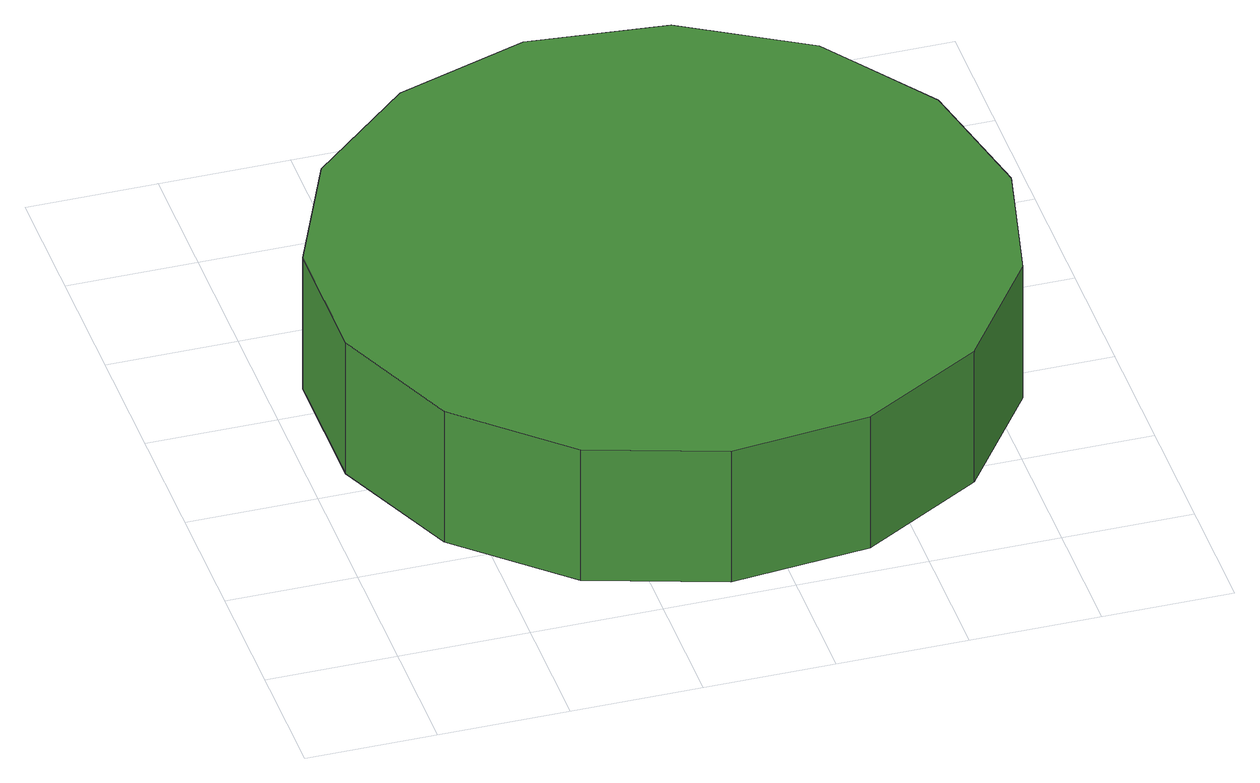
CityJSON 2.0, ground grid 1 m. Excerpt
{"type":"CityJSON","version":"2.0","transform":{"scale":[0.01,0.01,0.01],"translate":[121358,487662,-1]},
"CityObjects":{
"tree1":{"type":"SolitaryVegetationObject","attributes":{"function":"something"},"geometry":[{"type":"MultiSurface","lod":"1","boundaries":[[[0,1,2,3,4,5,6,7,8,9,10,11,12,13,14]],[[15,16,17,18,19,20,21,22,23,24,25,26,27,28,29]],[[0,29,28,1]],[[1,28,27,2]],[[2,27,26,3]],[[3,26,25,4]],[[4,25,24,5]],[[5,24,23,6]],[[6,23,22,7]],[[7,22,21,8]],[[8,21,20,9]],[[9,20,19,10]],[[10,19,18,11]],[[11,18,17,12]],[[12,17,16,13]],[[13,16,15,14]],[[14,15,29,0]]]}]}
},
"vertices":[
[545,277,193],[522,383,193],[459,471,193],[364,526,193],[256,537,193],[153,503,193],[72,431,193],[28,331,193],[28,223,193],[72,123,193],[153,50,193],[256,17,193],[364,28,193],[459,83,193],[522,171,193],[522,171,76],[459,83,76],[364,28,76],[256,17,76],[153,50,76],[72,123,76],[28,223,76],[28,331,76],[72,431,76],[153,503,76],[256,537,76],[364,526,76],[459,471,76],[522,383,76],[545,277,76]
]}
